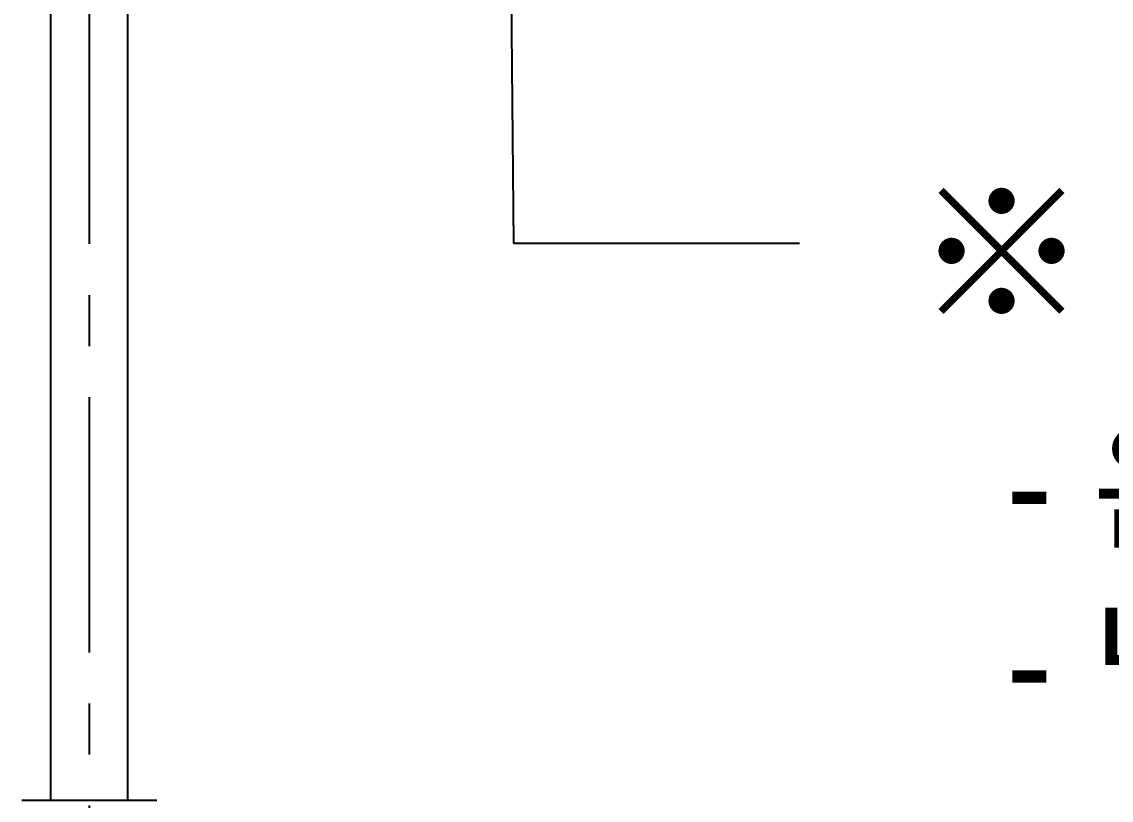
# Model space of a CAD drawing. Header units: millimetres. Extents: x 240 to 1080, y -29 to 565.
# Drawn here: x 598.2 to 649, y 111.5 to 147.8 of the extents above; entities that cross this region are included whole.
import ezdxf

# ---------------------------------------------------------------- set-up
doc = ezdxf.new("R2010")
doc.units = ezdxf.units.MM
doc.header["$LTSCALE"] = 0.75
doc.linetypes.add('CENTERX2', pattern=[101.6, 63.5, -12.7, 12.7, -12.7])
for name, color, linetype in [('CENTER', 1, 'CENTERX2'), ('DIM', 3, 'Continuous'), ('TEXT', 2, 'Continuous')]:
    doc.layers.add(name, color=color, linetype=linetype)
doc.styles.get("Standard").update_dxf_attribs({"font": 'arial.ttf'})
doc.dimstyles.new('사본 ISO-25', dxfattribs={"dimtxt": 7, "dimasz": 7, "dimexe": 2.1, "dimexo": 2.1, "dimgap": 2, "dimtad": 1, "dimtih": 1, "dimtoh": 1, "dimdec": 1, "dimdsep": 46, "dimtxsty": 'Standard', "dimcen": 0, "dimclrd": 3, "dimclre": 3, "dimclrt": 4, "dimazin": 2, "dimtp": 0.1, "dimtm": 0.1, "dimtfac": 0.714286, "dimtdec": 1, "dimtmove": 0, "dimatfit": 3, "dimfxl": 1, "dimarcsym": 0})

msp = doc.modelspace()

# ---------------------------------------------------------------- linework, layer by layer
at = {"extrusion": (-1, 2.22045e-16, 2.96604e-13)}
for p, q in [((599.511, 111.537), (599.511, 176.537)), ((603.111, 111.537), (603.111, 176.537)), ((598.161, 111.537), (604.461, 111.537))]:
    msp.add_line(p, q, dxfattribs=at)
at = {"layer": 'CENTER', "ltscale": 0.25}
msp.add_line((601.311, 206.537), (601.311, 90.037), dxfattribs=at)

# ---------------------------------------------------------------- texts
at = {"layer": 'TEXT', "attachment_point": 1}
for s, width, heights, insert, char_height in [('{\\fGulim|b0|i0|c129|p50;※ 온도조절방법}', 70.94453, [0], (639.775, 140.049), 6), ('\\pi-15,l20,t20;{\\fGulim|b0|i0|c129|p50;- 온수 : 시계 방향\\P\\pt20,55;- 냉수 : 시계 반대 방향}', 89.69252, [59.004], (639.072, 128.711), 5)]:
    msp.add_mtext_dynamic_manual_height_columns(s, width=width, gutter_width=17.5, heights=heights, dxfattribs=dict(at, insert=insert, char_height=char_height))

# ---------------------------------------------------------------- leaders
at = {"layer": 'DIM'}
msp.add_leader([(620.154, 234.101), (621.098, 137.523), (634.437, 137.523)], dimstyle='사본 ISO-25', override={"dimasz": 4, "dimgap": 2, "dimtad": 0, "dimldrblk": 'Dot'}, dxfattribs=at)

doc.saveas('drawing.dxf')
